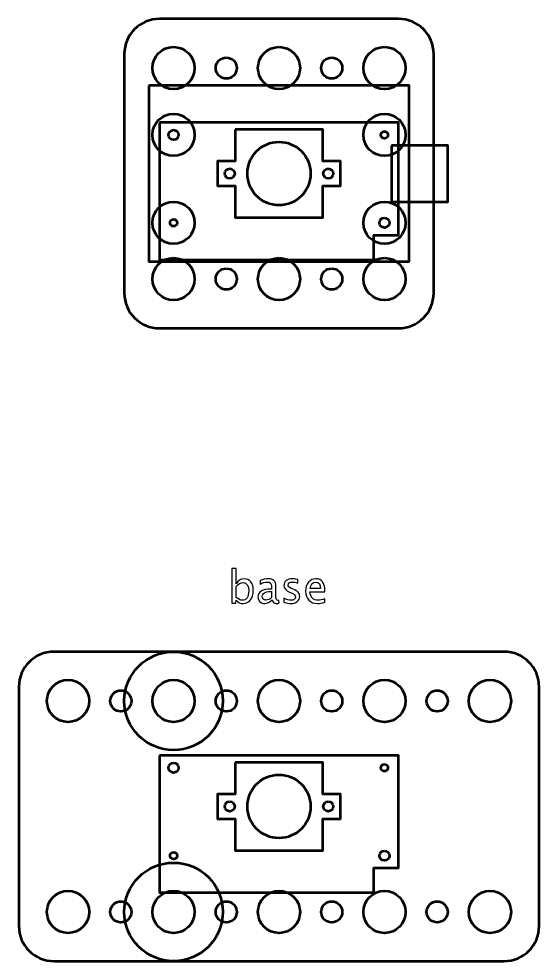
# Model space of a CAD drawing. Header units: centimetres. Extents: x -11.6 to 11.5, y -11.2 to 14.1.
# Drawn here: x -3.7 to 3.7, y -11.2 to 2.2 of the extents above; entities that cross this region are included whole.
import ezdxf

# ---------------------------------------------------------------- set-up
doc = ezdxf.new("R2010")
doc.units = ezdxf.units.CM
doc.header["$MEASUREMENT"] = 0
doc.layers.add('Layer 1', color=7, linetype='Continuous')

msp = doc.modelspace()

# ---------------------------------------------------------------- linework, layer by layer
at = {"layer": 'Layer 1', "lineweight": 53}
for centre, major_axis in [((-1.49999, 1.49999), (0, 0.30001)), ((0.00001, 1.49999), (0, 0.30001)), ((1.50001, 1.49999), (0, 0.30001)), ((-0.75, 1.5), (0, 0.15)), ((0.75, 1.5), (0, 0.15)), ((-1.49999, -1.50001), (0, 0.30001)), ((0.00001, -1.50001), (0, 0.30001)), ((1.50001, -1.50001), (0, 0.30001)), ((-0.75, -1.5), (0, 0.15)), ((0.75, -1.5), (0, 0.15))]:
    msp.add_ellipse(centre, major_axis=major_axis, ratio=1, dxfattribs=at)
at = {"layer": 'Layer 1', "color": 30, "lineweight": 53}
for centre, major_axis in [((-1.5, 0.55), (0, 0.3)), ((1.5, 0.55), (0, 0.3)), ((-1.5, 0.55), (0, 0.07)), ((1.5, 0.55), (0, 0.05)), ((0.00001, -0.00001), (0, 0.45001)), ((0.00001, -0.00001), (0, 0.45001)), ((-0.7, 0), (0, 0.07)), ((0.7, 0), (0, 0.07)), ((-1.5, -0.7), (0, 0.3)), ((1.5, -0.7), (0, 0.3)), ((-1.5, -0.7), (0, 0.05)), ((1.5, -0.7), (0, 0.07)), ((-1.49998, -7.50002), (0, 0.70002)), ((-2.99999, -7.50001), (0, 0.30001)), ((-1.49999, -7.50001), (0, 0.30001)), ((0.00001, -7.50001), (0, 0.30001)), ((1.50001, -7.50001), (0, 0.30001)), ((3.00001, -7.50001), (0, 0.30001)), ((-2.25, -7.5), (0, 0.15)), ((-0.75, -7.5), (0, 0.15)), ((0.75, -7.5), (0, 0.15)), ((2.25, -7.5), (0, 0.15)), ((-1.5, -8.45), (0, 0.07)), ((1.5, -8.45), (0, 0.05)), ((0.00001, -9.00001), (0, 0.45001)), ((-0.7, -9), (0, 0.07)), ((0.7, -9), (0, 0.07)), ((1.5, -9.7), (0, 0.07)), ((-1.5, -9.7), (0, 0.05)), ((-1.49998, -10.50002), (0, 0.70002)), ((-2.99999, -10.50001), (0, 0.30001)), ((-1.49999, -10.50001), (0, 0.30001)), ((0.00001, -10.50001), (0, 0.30001)), ((1.50001, -10.50001), (0, 0.30001)), ((3.00001, -10.50001), (0, 0.30001)), ((-2.25, -10.5), (0, 0.15)), ((-0.75, -10.5), (0, 0.15)), ((0.75, -10.5), (0, 0.15)), ((2.25, -10.5), (0, 0.15))]:
    msp.add_ellipse(centre, major_axis=major_axis, ratio=1, dxfattribs=at)
at = {"layer": 'Layer 1', "lineweight": 53}
for points, knots in [([(-2.2, -1.7), (-2.2, -1.7), (-2.2, 1.7), (-2.2, 1.7), (-2.2, 1.7), (-2.2, 1.97614), (-1.97614, 2.2), (-1.7, 2.2), (-1.7, 2.2), (-1.7, 2.2), (1.7, 2.2), (1.7, 2.2), (1.7, 2.2), (1.97614, 2.2), (2.2, 1.97614), (2.2, 1.7), (2.2, 1.7), (2.2, 1.7), (2.2, -1.7), (2.2, -1.7), (2.2, -1.7), (2.2, -1.97614), (1.97614, -2.2), (1.7, -2.2), (1.7, -2.2), (1.7, -2.2), (-1.7, -2.2), (-1.7, -2.2), (-1.7, -2.2), (-1.97614, -2.2), (-2.2, -1.97614), (-2.2, -1.7)], [0, 0, 0, 0, 0.11111111, 0.11111111, 0.11111111, 0.11111111, 0.22222222, 0.22222222, 0.22222222, 0.22222222, 0.33333333, 0.33333333, 0.33333333, 0.33333333, 0.44444444, 0.44444444, 0.44444444, 0.44444444, 0.55555556, 0.55555556, 0.55555556, 0.55555556, 0.66666667, 0.66666667, 0.66666667, 0.66666667, 0.77777778, 0.77777778, 0.77777778, 0.77777778, 1, 1, 1, 1]), ([(-1.85, 1.25), (-1.85, 1.25), (1.85, 1.25), (1.85, 1.25), (1.85, 1.25), (1.85, 1.25), (1.85, -1.25), (1.85, -1.25), (1.85, -1.25), (1.85, -1.25), (-1.85, -1.25), (-1.85, -1.25), (-1.85, -1.25), (-1.85, -1.25), (-1.85, 1.25), (-1.85, 1.25)], [0, 0, 0, 0, 0.2, 0.2, 0.2, 0.2, 0.4, 0.4, 0.4, 0.4, 0.6, 0.6, 0.6, 0.6, 1, 1, 1, 1]), ([(1.6, 0.4), (1.6, 0.4), (2.4, 0.4), (2.4, 0.4), (2.4, 0.4), (2.4, 0.4), (2.4, -0.4), (2.4, -0.4), (2.4, -0.4), (2.4, -0.4), (1.6, -0.4), (1.6, -0.4), (1.6, -0.4), (1.6, -0.4), (1.6, 0.4), (1.6, 0.4)], [0, 0, 0, 0, 0.2, 0.2, 0.2, 0.2, 0.4, 0.4, 0.4, 0.4, 0.6, 0.6, 0.6, 0.6, 1, 1, 1, 1])]:
    msp.add_open_spline(points, degree=3, knots=knots, dxfattribs=at)
at = {"layer": 'Layer 1', "color": 30, "lineweight": 53}
for points, knots in [([(-1.69998, 0.725), (-1.69998, 0.725), (1.70002, 0.725), (1.70002, 0.725), (1.70002, 0.725), (1.70002, 0.725), (1.70002, -0.875), (1.70002, -0.875), (1.70002, -0.875), (1.70002, -0.875), (1.35002, -0.875), (1.35002, -0.875), (1.35002, -0.875), (1.35002, -0.875), (1.35002, -1.225), (1.35002, -1.225), (1.35002, -1.225), (1.35002, -1.225), (-1.69998, -1.225), (-1.69998, -1.225), (-1.69998, -1.225), (-1.69998, -1.225), (-1.69998, 0.725), (-1.69998, 0.725)], [0, 0, 0, 0, 0.14285714, 0.14285714, 0.14285714, 0.14285714, 0.28571429, 0.28571429, 0.28571429, 0.28571429, 0.42857143, 0.42857143, 0.42857143, 0.42857143, 0.57142857, 0.57142857, 0.57142857, 0.57142857, 0.71428571, 0.71428571, 0.71428571, 0.71428571, 1, 1, 1, 1]), ([(-0.625, 0.625), (-0.625, 0.625), (0.625, 0.625), (0.625, 0.625), (0.625, 0.625), (0.625, 0.625), (0.625, 0.175), (0.625, 0.175), (0.625, 0.175), (0.625, 0.175), (0.87499, 0.175), (0.87499, 0.175), (0.87499, 0.175), (0.87499, 0.175), (0.87499, -0.175), (0.87499, -0.175), (0.87499, -0.175), (0.87499, -0.175), (0.625, -0.175), (0.625, -0.175), (0.625, -0.175), (0.625, -0.175), (0.625, -0.625), (0.625, -0.625), (0.625, -0.625), (0.625, -0.625), (-0.625, -0.625), (-0.625, -0.625), (-0.625, -0.625), (-0.625, -0.625), (-0.625, -0.175), (-0.625, -0.175), (-0.625, -0.175), (-0.625, -0.175), (-0.87501, -0.175), (-0.87501, -0.175), (-0.87501, -0.175), (-0.87501, -0.175), (-0.87501, 0.175), (-0.87501, 0.175), (-0.87501, 0.175), (-0.87501, 0.175), (-0.625, 0.175), (-0.625, 0.175), (-0.625, 0.175), (-0.625, 0.175), (-0.625, 0.625), (-0.625, 0.625)], [0, 0, 0, 0, 0.07692308, 0.07692308, 0.07692308, 0.07692308, 0.15384615, 0.15384615, 0.15384615, 0.15384615, 0.23076923, 0.23076923, 0.23076923, 0.23076923, 0.30769231, 0.30769231, 0.30769231, 0.30769231, 0.38461538, 0.38461538, 0.38461538, 0.38461538, 0.46153846, 0.46153846, 0.46153846, 0.46153846, 0.53846154, 0.53846154, 0.53846154, 0.53846154, 0.61538462, 0.61538462, 0.61538462, 0.61538462, 0.69230769, 0.69230769, 0.69230769, 0.69230769, 0.76923077, 0.76923077, 0.76923077, 0.76923077, 0.84615385, 0.84615385, 0.84615385, 0.84615385, 1, 1, 1, 1]), ([(-1.69998, -8.275), (-1.69998, -8.275), (1.70002, -8.275), (1.70002, -8.275), (1.70002, -8.275), (1.70002, -8.275), (1.70002, -9.875), (1.70002, -9.875), (1.70002, -9.875), (1.70002, -9.875), (1.35002, -9.875), (1.35002, -9.875), (1.35002, -9.875), (1.35002, -9.875), (1.35002, -10.225), (1.35002, -10.225), (1.35002, -10.225), (1.35002, -10.225), (-1.69998, -10.225), (-1.69998, -10.225), (-1.69998, -10.225), (-1.69998, -10.225), (-1.69998, -8.275), (-1.69998, -8.275)], [0, 0, 0, 0, 0.14285714, 0.14285714, 0.14285714, 0.14285714, 0.28571429, 0.28571429, 0.28571429, 0.28571429, 0.42857143, 0.42857143, 0.42857143, 0.42857143, 0.57142857, 0.57142857, 0.57142857, 0.57142857, 0.71428571, 0.71428571, 0.71428571, 0.71428571, 1, 1, 1, 1]), ([(-0.625, -8.375), (-0.625, -8.375), (0.625, -8.375), (0.625, -8.375), (0.625, -8.375), (0.625, -8.375), (0.625, -8.825), (0.625, -8.825), (0.625, -8.825), (0.625, -8.825), (0.87499, -8.825), (0.87499, -8.825), (0.87499, -8.825), (0.87499, -8.825), (0.87499, -9.175), (0.87499, -9.175), (0.87499, -9.175), (0.87499, -9.175), (0.625, -9.175), (0.625, -9.175), (0.625, -9.175), (0.625, -9.175), (0.625, -9.625), (0.625, -9.625), (0.625, -9.625), (0.625, -9.625), (-0.625, -9.625), (-0.625, -9.625), (-0.625, -9.625), (-0.625, -9.625), (-0.625, -9.175), (-0.625, -9.175), (-0.625, -9.175), (-0.625, -9.175), (-0.87501, -9.175), (-0.87501, -9.175), (-0.87501, -9.175), (-0.87501, -9.175), (-0.87501, -8.825), (-0.87501, -8.825), (-0.87501, -8.825), (-0.87501, -8.825), (-0.625, -8.825), (-0.625, -8.825), (-0.625, -8.825), (-0.625, -8.825), (-0.625, -8.375), (-0.625, -8.375)], [0, 0, 0, 0, 0.07692308, 0.07692308, 0.07692308, 0.07692308, 0.15384615, 0.15384615, 0.15384615, 0.15384615, 0.23076923, 0.23076923, 0.23076923, 0.23076923, 0.30769231, 0.30769231, 0.30769231, 0.30769231, 0.38461538, 0.38461538, 0.38461538, 0.38461538, 0.46153846, 0.46153846, 0.46153846, 0.46153846, 0.53846154, 0.53846154, 0.53846154, 0.53846154, 0.61538462, 0.61538462, 0.61538462, 0.61538462, 0.69230769, 0.69230769, 0.69230769, 0.69230769, 0.76923077, 0.76923077, 0.76923077, 0.76923077, 0.84615385, 0.84615385, 0.84615385, 0.84615385, 1, 1, 1, 1])]:
    msp.add_open_spline(points, degree=3, knots=knots, dxfattribs=at)
at = {"layer": 'Layer 1'}
for points, knots in [([(-0.66966, -6.11078), (-0.66966, -6.11078), (-0.66966, -5.61738), (-0.66966, -5.61738), (-0.66966, -5.61738), (-0.66966, -5.61738), (-0.6087, -5.61738), (-0.6087, -5.61738), (-0.6087, -5.61738), (-0.6087, -5.61738), (-0.6087, -5.83403), (-0.6087, -5.83403), (-0.6087, -5.83403), (-0.58372, -5.78693), (-0.54615, -5.76343), (-0.49609, -5.76343), (-0.49609, -5.76343), (-0.45556, -5.76343), (-0.4237, -5.77815), (-0.40042, -5.80767), (-0.40042, -5.80767), (-0.37714, -5.8372), (-0.36549, -5.87752), (-0.36549, -5.92864), (-0.36549, -5.92864), (-0.36549, -5.98431), (-0.37872, -6.02929), (-0.40508, -6.06337), (-0.40508, -6.06337), (-0.43143, -6.09755), (-0.46614, -6.11459), (-0.50911, -6.11459), (-0.50911, -6.11459), (-0.54901, -6.11459), (-0.58224, -6.09935), (-0.6087, -6.06876), (-0.6087, -6.06876), (-0.6087, -6.06876), (-0.61611, -6.11078), (-0.61611, -6.11078), (-0.61611, -6.11078), (-0.61611, -6.11078), (-0.66966, -6.11078), (-0.66966, -6.11078)], [0, 0, 0, 0, 0.08333333, 0.08333333, 0.08333333, 0.08333333, 0.16666667, 0.16666667, 0.16666667, 0.16666667, 0.25, 0.25, 0.25, 0.25, 0.33333333, 0.33333333, 0.33333333, 0.33333333, 0.41666667, 0.41666667, 0.41666667, 0.41666667, 0.5, 0.5, 0.5, 0.5, 0.58333333, 0.58333333, 0.58333333, 0.58333333, 0.66666667, 0.66666667, 0.66666667, 0.66666667, 0.75, 0.75, 0.75, 0.75, 0.83333333, 0.83333333, 0.83333333, 0.83333333, 1, 1, 1, 1]), ([(-0.6087, -6.02675), (-0.57727, -6.05479), (-0.54732, -6.06887), (-0.51885, -6.06887), (-0.51885, -6.06887), (-0.4908, -6.06887), (-0.46911, -6.05712), (-0.45387, -6.03373), (-0.45387, -6.03373), (-0.43852, -6.01034), (-0.4309, -5.97743), (-0.4309, -5.93488), (-0.4309, -5.93488), (-0.4309, -5.85614), (-0.45693, -5.81677), (-0.509, -5.81677), (-0.509, -5.81677), (-0.54308, -5.81677), (-0.57631, -5.83519), (-0.6087, -5.87213), (-0.6087, -5.87213), (-0.6087, -5.87213), (-0.6087, -6.02675), (-0.6087, -6.02675)], [0, 0, 0, 0, 0.14285714, 0.14285714, 0.14285714, 0.14285714, 0.28571429, 0.28571429, 0.28571429, 0.28571429, 0.42857143, 0.42857143, 0.42857143, 0.42857143, 0.57142857, 0.57142857, 0.57142857, 0.57142857, 0.71428571, 0.71428571, 0.71428571, 0.71428571, 1, 1, 1, 1]), ([(-0.09657, -6.06411), (-0.13319, -6.09776), (-0.16843, -6.11459), (-0.2023, -6.11459), (-0.2023, -6.11459), (-0.23013, -6.11459), (-0.25331, -6.10591), (-0.27162, -6.08845), (-0.27162, -6.08845), (-0.29003, -6.07099), (-0.29924, -6.04897), (-0.29924, -6.02241), (-0.29924, -6.02241), (-0.29924, -5.98568), (-0.28379, -5.95743), (-0.25288, -5.93774), (-0.25288, -5.93774), (-0.22198, -5.91806), (-0.17764, -5.90821), (-0.11985, -5.90821), (-0.11985, -5.90821), (-0.11985, -5.90821), (-0.10556, -5.90821), (-0.10556, -5.90821), (-0.10556, -5.90821), (-0.10556, -5.90821), (-0.10556, -5.86768), (-0.10556, -5.86768), (-0.10556, -5.86768), (-0.10556, -5.82863), (-0.12588, -5.80915), (-0.16663, -5.80915), (-0.16663, -5.80915), (-0.19817, -5.80915), (-0.23267, -5.8191), (-0.27003, -5.839), (-0.27003, -5.839), (-0.27003, -5.839), (-0.27003, -5.78883), (-0.27003, -5.78883), (-0.27003, -5.78883), (-0.22897, -5.7719), (-0.19023, -5.76343), (-0.15393, -5.76343), (-0.15393, -5.76343), (-0.11657, -5.76343), (-0.08895, -5.7719), (-0.07127, -5.78894), (-0.07127, -5.78894), (-0.05349, -5.80598), (-0.0446, -5.83223), (-0.0446, -5.86768), (-0.0446, -5.86768), (-0.0446, -5.86768), (-0.0446, -6.01976), (-0.0446, -6.01976), (-0.0446, -6.01976), (-0.0446, -6.05458), (-0.03392, -6.07204), (-0.01243, -6.07204), (-0.01243, -6.07204), (-0.00979, -6.07204), (-0.00587, -6.07162), (-0.00068, -6.07077), (-0.00068, -6.07077), (-0.00068, -6.07077), (0.00366, -6.10464), (0.00366, -6.10464), (0.00366, -6.10464), (-0.01021, -6.11131), (-0.02545, -6.11459), (-0.04217, -6.11459), (-0.04217, -6.11459), (-0.07064, -6.11459), (-0.08874, -6.09776), (-0.09657, -6.06411)], [0, 0, 0, 0, 0.05, 0.05, 0.05, 0.05, 0.1, 0.1, 0.1, 0.1, 0.15, 0.15, 0.15, 0.15, 0.2, 0.2, 0.2, 0.2, 0.25, 0.25, 0.25, 0.25, 0.3, 0.3, 0.3, 0.3, 0.35, 0.35, 0.35, 0.35, 0.4, 0.4, 0.4, 0.4, 0.45, 0.45, 0.45, 0.45, 0.5, 0.5, 0.5, 0.5, 0.55, 0.55, 0.55, 0.55, 0.6, 0.6, 0.6, 0.6, 0.65, 0.65, 0.65, 0.65, 0.7, 0.7, 0.7, 0.7, 0.75, 0.75, 0.75, 0.75, 0.8, 0.8, 0.8, 0.8, 0.85, 0.85, 0.85, 0.85, 0.9, 0.9, 0.9, 0.9, 1, 1, 1, 1]), ([(0.06854, -6.0949), (0.06854, -6.0949), (0.06854, -6.03902), (0.06854, -6.03902), (0.06854, -6.03902), (0.10843, -6.05892), (0.14304, -6.06887), (0.17257, -6.06887), (0.17257, -6.06887), (0.19014, -6.06887), (0.20474, -6.06411), (0.21628, -6.05458), (0.21628, -6.05458), (0.22781, -6.04516), (0.23364, -6.03331), (0.23364, -6.01902), (0.23364, -6.01902), (0.23364, -5.99817), (0.21744, -5.98092), (0.18506, -5.96727), (0.18506, -5.96727), (0.18506, -5.96727), (0.14939, -5.95214), (0.14939, -5.95214), (0.14939, -5.95214), (0.09679, -5.93033), (0.07044, -5.8988), (0.07044, -5.85784), (0.07044, -5.85784), (0.07044, -5.82852), (0.08081, -5.80545), (0.10156, -5.78862), (0.10156, -5.78862), (0.1223, -5.7718), (0.15077, -5.76343), (0.18686, -5.76343), (0.18686, -5.76343), (0.20559, -5.76343), (0.22887, -5.76597), (0.2565, -5.77116), (0.2565, -5.77116), (0.2565, -5.77116), (0.2692, -5.77359), (0.2692, -5.77359), (0.2692, -5.77359), (0.2692, -5.77359), (0.2692, -5.82439), (0.2692, -5.82439), (0.2692, -5.82439), (0.23522, -5.81423), (0.20813, -5.80915), (0.18792, -5.80915), (0.18792, -5.80915), (0.17014, -5.80915), (0.15606, -5.81307), (0.14537, -5.8208), (0.14537, -5.8208), (0.13479, -5.82852), (0.1295, -5.83889), (0.1295, -5.85191), (0.1295, -5.85191), (0.1295, -5.87022), (0.14431, -5.88578), (0.17405, -5.89837), (0.17405, -5.89837), (0.17405, -5.89837), (0.20337, -5.91075), (0.20337, -5.91075), (0.20337, -5.91075), (0.2366, -5.92472), (0.26009, -5.93954), (0.27385, -5.9551), (0.27385, -5.9551), (0.28772, -5.97066), (0.2946, -5.99013), (0.2946, -6.01341), (0.2946, -6.01341), (0.2946, -6.04294), (0.28295, -6.06718), (0.25956, -6.08612), (0.25956, -6.08612), (0.23628, -6.10506), (0.20644, -6.11459), (0.17014, -6.11459), (0.17014, -6.11459), (0.1422, -6.11459), (0.10843, -6.10803), (0.06854, -6.0949)], [0, 0, 0, 0, 0.04347826, 0.04347826, 0.04347826, 0.04347826, 0.08695652, 0.08695652, 0.08695652, 0.08695652, 0.13043478, 0.13043478, 0.13043478, 0.13043478, 0.17391304, 0.17391304, 0.17391304, 0.17391304, 0.2173913, 0.2173913, 0.2173913, 0.2173913, 0.26086957, 0.26086957, 0.26086957, 0.26086957, 0.30434783, 0.30434783, 0.30434783, 0.30434783, 0.34782609, 0.34782609, 0.34782609, 0.34782609, 0.39130435, 0.39130435, 0.39130435, 0.39130435, 0.43478261, 0.43478261, 0.43478261, 0.43478261, 0.47826087, 0.47826087, 0.47826087, 0.47826087, 0.52173913, 0.52173913, 0.52173913, 0.52173913, 0.56521739, 0.56521739, 0.56521739, 0.56521739, 0.60869565, 0.60869565, 0.60869565, 0.60869565, 0.65217391, 0.65217391, 0.65217391, 0.65217391, 0.69565217, 0.69565217, 0.69565217, 0.69565217, 0.73913043, 0.73913043, 0.73913043, 0.73913043, 0.7826087, 0.7826087, 0.7826087, 0.7826087, 0.82608696, 0.82608696, 0.82608696, 0.82608696, 0.86956522, 0.86956522, 0.86956522, 0.86956522, 0.91304348, 0.91304348, 0.91304348, 0.91304348, 1, 1, 1, 1]), ([(0.65136, -6.09617), (0.6104, -6.10845), (0.57537, -6.11459), (0.54616, -6.11459), (0.54616, -6.11459), (0.49631, -6.11459), (0.45578, -6.09808), (0.42455, -6.06517), (0.42455, -6.06517), (0.39333, -6.03225), (0.37767, -5.9896), (0.37767, -5.93711), (0.37767, -5.93711), (0.37767, -5.8862), (0.39143, -5.8444), (0.41905, -5.81169), (0.41905, -5.81169), (0.44667, -5.7791), (0.48202, -5.7628), (0.5251, -5.7628), (0.5251, -5.7628), (0.56584, -5.7628), (0.59738, -5.7773), (0.61961, -5.8063), (0.61961, -5.8063), (0.64183, -5.8353), (0.65294, -5.87636), (0.65294, -5.92959), (0.65294, -5.92959), (0.65294, -5.92959), (0.65263, -5.94822), (0.65263, -5.94822), (0.65263, -5.94822), (0.65263, -5.94822), (0.4399, -5.94822), (0.4399, -5.94822), (0.4399, -5.94822), (0.44879, -6.02865), (0.48805, -6.06887), (0.55759, -6.06887), (0.55759, -6.06887), (0.58309, -6.06887), (0.61431, -6.06167), (0.65136, -6.04728), (0.65136, -6.04728), (0.65136, -6.04728), (0.65136, -6.09617), (0.65136, -6.09617)], [0, 0, 0, 0, 0.07692308, 0.07692308, 0.07692308, 0.07692308, 0.15384615, 0.15384615, 0.15384615, 0.15384615, 0.23076923, 0.23076923, 0.23076923, 0.23076923, 0.30769231, 0.30769231, 0.30769231, 0.30769231, 0.38461538, 0.38461538, 0.38461538, 0.38461538, 0.46153846, 0.46153846, 0.46153846, 0.46153846, 0.53846154, 0.53846154, 0.53846154, 0.53846154, 0.61538462, 0.61538462, 0.61538462, 0.61538462, 0.69230769, 0.69230769, 0.69230769, 0.69230769, 0.76923077, 0.76923077, 0.76923077, 0.76923077, 0.84615385, 0.84615385, 0.84615385, 0.84615385, 1, 1, 1, 1]), ([(0.44308, -5.9025), (0.44308, -5.9025), (0.59167, -5.9025), (0.59167, -5.9025), (0.59167, -5.9025), (0.59167, -5.83985), (0.56828, -5.80852), (0.5216, -5.80852), (0.5216, -5.80852), (0.47461, -5.80852), (0.44847, -5.83985), (0.44308, -5.9025)], [0, 0, 0, 0, 0.25, 0.25, 0.25, 0.25, 0.5, 0.5, 0.5, 0.5, 1, 1, 1, 1]), ([(-0.10556, -6.03088), (-0.10556, -6.03088), (-0.10556, -5.94441), (-0.10556, -5.94441), (-0.10556, -5.94441), (-0.10556, -5.94441), (-0.12514, -5.94377), (-0.12514, -5.94377), (-0.12514, -5.94377), (-0.15901, -5.94377), (-0.18632, -5.95002), (-0.20716, -5.96251), (-0.20716, -5.96251), (-0.22791, -5.9751), (-0.23828, -5.99172), (-0.23828, -6.01246), (-0.23828, -6.01246), (-0.23828, -6.02696), (-0.23309, -6.03924), (-0.22283, -6.04929), (-0.22283, -6.04929), (-0.21246, -6.05934), (-0.19986, -6.06442), (-0.18494, -6.06442), (-0.18494, -6.06442), (-0.15954, -6.06442), (-0.13308, -6.05321), (-0.10556, -6.03088)], [0, 0, 0, 0, 0.125, 0.125, 0.125, 0.125, 0.25, 0.25, 0.25, 0.25, 0.375, 0.375, 0.375, 0.375, 0.5, 0.5, 0.5, 0.5, 0.625, 0.625, 0.625, 0.625, 0.75, 0.75, 0.75, 0.75, 1, 1, 1, 1])]:
    msp.add_open_spline(points, degree=3, knots=knots, dxfattribs=at)
at = {"layer": 'Layer 1', "color": 202, "lineweight": 53}
msp.add_open_spline([(-3.7, -10.7), (-3.7, -10.7), (-3.7, -7.3), (-3.7, -7.3), (-3.7, -7.3), (-3.7, -7.02386), (-3.47614, -6.8), (-3.2, -6.8), (-3.2, -6.8), (-3.2, -6.8), (3.2, -6.8), (3.2, -6.8), (3.2, -6.8), (3.47614, -6.8), (3.7, -7.02386), (3.7, -7.3), (3.7, -7.3), (3.7, -7.3), (3.7, -10.7), (3.7, -10.7), (3.7, -10.7), (3.7, -10.97614), (3.47614, -11.2), (3.2, -11.2), (3.2, -11.2), (3.2, -11.2), (-3.2, -11.2), (-3.2, -11.2), (-3.2, -11.2), (-3.47614, -11.2), (-3.7, -10.97614), (-3.7, -10.7)], degree=3, knots=[0, 0, 0, 0, 0.11111111, 0.11111111, 0.11111111, 0.11111111, 0.22222222, 0.22222222, 0.22222222, 0.22222222, 0.33333333, 0.33333333, 0.33333333, 0.33333333, 0.44444444, 0.44444444, 0.44444444, 0.44444444, 0.55555556, 0.55555556, 0.55555556, 0.55555556, 0.66666667, 0.66666667, 0.66666667, 0.66666667, 0.77777778, 0.77777778, 0.77777778, 0.77777778, 1, 1, 1, 1], dxfattribs=at)

doc.saveas('drawing.dxf')
